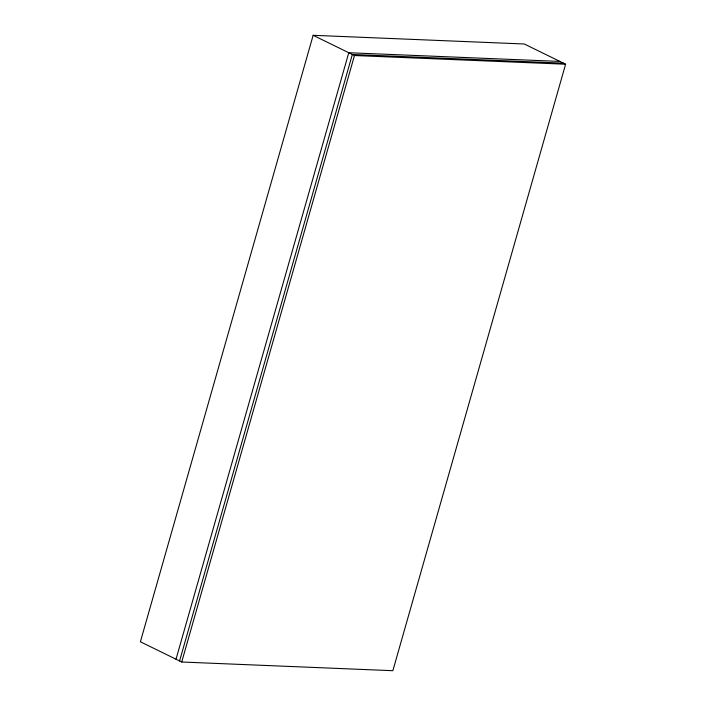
<?xml version="1.0" encoding="UTF-8"?>
<svg xmlns="http://www.w3.org/2000/svg" width="706" height="706" viewBox="0 0 706 706"><rect width="100%" height="100%" fill="white"/><g stroke="black" fill="none" stroke-linecap="round" stroke-linejoin="round"><path stroke-width="1.06" d="M313.146 35.3L140.388 641.78L181.716 662.007L392.854 670.7L565.612 64.22L524.284 43.993L313.146 35.3L354.474 55.527L565.612 64.22M176.015 659.219L348.773 52.738L559.911 61.422M179.58 660.966L352.338 54.477L563.476 63.169M181.716 662.007L354.474 55.527"/></g></svg>
